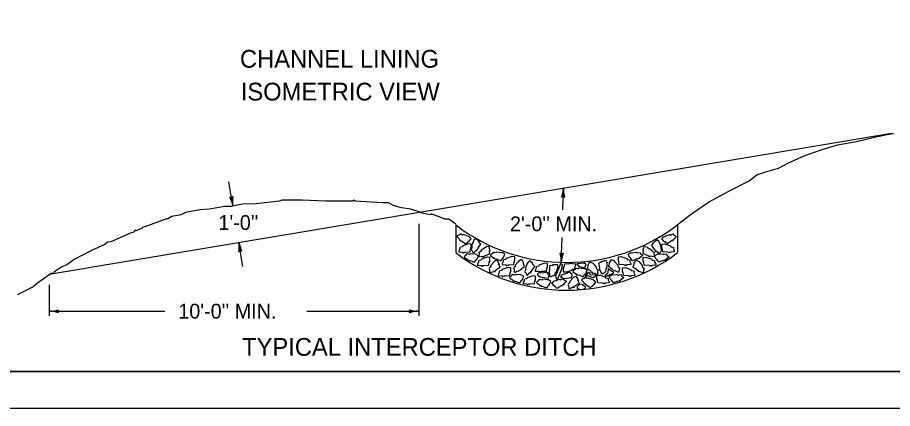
# Model space of a CAD drawing. Extents: x 997.6 to 1036.6, y 998.9 to 1022.7.
# Drawn here: x 1018.32 to 1030.16, y 1000 to 1005.28 of the extents above; entities that cross this region are included whole.
import ezdxf

# ---------------------------------------------------------------- set-up
doc = ezdxf.new("R2010")
doc.units = 0
for name, color, linetype in [('Level 1', 7, 'Continuous'), ('Level 10', 7, 'Continuous'), ('Level 11', 7, 'Continuous'), ('Level 14', 7, 'Continuous')]:
    doc.layers.add(name, color=color, linetype=linetype)

msp = doc.modelspace()

# ---------------------------------------------------------------- linework, layer by layer
at = {"layer": 'Level 1'}
for p, q in [((1018.75, 1001.814), (1030.146, 1003.721)), ((1021.234, 1002.737), (1021.18, 1003.061)), ((1025.699, 1002.683), (1025.708, 1002.978)), ((1023.75, 1002.495), (1023.75, 1001.25)), ((1024.25, 1002.481), (1024.25, 1002.106)), ((1027.25, 1002.481), (1027.25, 1002.106)), ((1025.679, 1001.975), (1025.689, 1002.31)), ((1021.371, 1001.92), (1021.317, 1002.244)), ((1018.75, 1001.672), (1018.75, 1001.25)), ((1018.75, 1001.314), (1020.313, 1001.314)), ((1022.238, 1001.314), (1023.75, 1001.314))]:
    msp.add_line(p, q, dxfattribs=at)
for points in [[(1027.248, 1002.483), (1027.441, 1002.63), (1027.671, 1002.786), (1027.946, 1002.936), (1028.219, 1003.074), (1028.323, 1003.156), (1028.461, 1003.202), (1028.617, 1003.245), (1028.752, 1003.319), (1028.966, 1003.414), (1029.195, 1003.493), (1029.416, 1003.56), (1029.673, 1003.606), (1029.936, 1003.668), (1030.157, 1003.714), (1030.169, 1003.717), (1030.175, 1003.717)], [(1024.25, 1002.49), (1024.158, 1002.557), (1024.103, 1002.557), (1024.048, 1002.582), (1023.919, 1002.631), (1023.913, 1002.618), (1023.79, 1002.637), (1023.784, 1002.649), (1023.644, 1002.692), (1023.515, 1002.71), (1023.405, 1002.741), (1023.343, 1002.778), (1023.258, 1002.778), (1022.89, 1002.802), (1022.866, 1002.814), (1022.854, 1002.802), (1022.499, 1002.802), (1022.486, 1002.802), (1022.174, 1002.814), (1021.898, 1002.814), (1021.862, 1002.802), (1021.549, 1002.765), (1021.366, 1002.759), (1021.213, 1002.729), (1021.127, 1002.729), (1020.919, 1002.692), (1020.79, 1002.686), (1020.594, 1002.649), (1020.533, 1002.618), (1020.411, 1002.594), (1020.355, 1002.563), (1020.337, 1002.563), (1020.043, 1002.453), (1020.006, 1002.447), (1020.006, 1002.435), (1019.927, 1002.398), (1019.915, 1002.41), (1019.89, 1002.38), (1019.86, 1002.374), (1019.584, 1002.251), (1019.541, 1002.245), (1019.504, 1002.214), (1019.321, 1002.135), (1019.088, 1002.012), (1018.99, 1001.939), (1018.923, 1001.914), (1018.812, 1001.841), (1018.812, 1001.829), (1018.776, 1001.822), (1018.592, 1001.694), (1018.531, 1001.645), (1018.317, 1001.535)], [(1024.315, 1002.363), (1024.301, 1002.345), (1024.274, 1002.334), (1024.265, 1002.324), (1024.3, 1002.289), (1024.297, 1002.279), (1024.304, 1002.274), (1024.31, 1002.28), (1024.318, 1002.262), (1024.33, 1002.263), (1024.384, 1002.224), (1024.41, 1002.248), (1024.42, 1002.246), (1024.413, 1002.252), (1024.429, 1002.256), (1024.46, 1002.294), (1024.435, 1002.32), (1024.423, 1002.325), (1024.357, 1002.351), (1024.345, 1002.343), (1024.322, 1002.357)], [(1027.184, 1002.363), (1027.199, 1002.345), (1027.226, 1002.334), (1027.234, 1002.324), (1027.2, 1002.289), (1027.202, 1002.279), (1027.195, 1002.274), (1027.19, 1002.28), (1027.182, 1002.262), (1027.169, 1002.263), (1027.116, 1002.224), (1027.09, 1002.248), (1027.08, 1002.246), (1027.087, 1002.252), (1027.071, 1002.256), (1027.04, 1002.294), (1027.064, 1002.32), (1027.077, 1002.325), (1027.142, 1002.351), (1027.155, 1002.343), (1027.178, 1002.357)], [(1024.305, 1002.178), (1024.305, 1002.156), (1024.292, 1002.13), (1024.292, 1002.116), (1024.34, 1002.112), (1024.345, 1002.103), (1024.354, 1002.103), (1024.354, 1002.112), (1024.371, 1002.103), (1024.38, 1002.112), (1024.447, 1002.116), (1024.451, 1002.152), (1024.46, 1002.156), (1024.451, 1002.156), (1024.46, 1002.17), (1024.46, 1002.218), (1024.425, 1002.223), (1024.411, 1002.218), (1024.345, 1002.196), (1024.34, 1002.183), (1024.314, 1002.178)], [(1024.452, 1002.154), (1024.469, 1002.139), (1024.481, 1002.112), (1024.491, 1002.104), (1024.526, 1002.138), (1024.535, 1002.136), (1024.541, 1002.143), (1024.534, 1002.148), (1024.553, 1002.156), (1024.552, 1002.169), (1024.591, 1002.222), (1024.567, 1002.249), (1024.569, 1002.258), (1024.563, 1002.251), (1024.559, 1002.267), (1024.521, 1002.298), (1024.495, 1002.274), (1024.49, 1002.261), (1024.464, 1002.196), (1024.472, 1002.184), (1024.458, 1002.161)], [(1024.561, 1002.111), (1024.567, 1002.09), (1024.561, 1002.061), (1024.564, 1002.048), (1024.613, 1002.056), (1024.619, 1002.049), (1024.628, 1002.051), (1024.625, 1002.059), (1024.645, 1002.056), (1024.651, 1002.066), (1024.714, 1002.088), (1024.709, 1002.123), (1024.717, 1002.13), (1024.708, 1002.127), (1024.713, 1002.143), (1024.701, 1002.19), (1024.665, 1002.185), (1024.654, 1002.177), (1024.595, 1002.138), (1024.594, 1002.124), (1024.57, 1002.113)], [(1026.939, 1002.111), (1026.933, 1002.09), (1026.939, 1002.061), (1026.935, 1002.048), (1026.887, 1002.056), (1026.881, 1002.049), (1026.872, 1002.051), (1026.874, 1002.059), (1026.855, 1002.056), (1026.849, 1002.066), (1026.785, 1002.088), (1026.79, 1002.123), (1026.783, 1002.13), (1026.792, 1002.127), (1026.786, 1002.143), (1026.799, 1002.19), (1026.834, 1002.185), (1026.846, 1002.177), (1026.905, 1002.138), (1026.905, 1002.124), (1026.93, 1002.113)], [(1027.041, 1002.139), (1027.024, 1002.124), (1027.012, 1002.097), (1027.002, 1002.089), (1026.967, 1002.123), (1026.958, 1002.121), (1026.952, 1002.127), (1026.959, 1002.133), (1026.94, 1002.141), (1026.941, 1002.153), (1026.902, 1002.207), (1026.926, 1002.233), (1026.924, 1002.243), (1026.93, 1002.236), (1026.934, 1002.252), (1026.972, 1002.283), (1026.998, 1002.259), (1027.003, 1002.246), (1027.029, 1002.181), (1027.021, 1002.168), (1027.035, 1002.145)], [(1027.195, 1002.178), (1027.195, 1002.156), (1027.208, 1002.13), (1027.208, 1002.116), (1027.159, 1002.112), (1027.155, 1002.103), (1027.146, 1002.103), (1027.146, 1002.112), (1027.128, 1002.103), (1027.119, 1002.112), (1027.053, 1002.116), (1027.049, 1002.152), (1027.04, 1002.156), (1027.049, 1002.156), (1027.04, 1002.17), (1027.04, 1002.218), (1027.075, 1002.223), (1027.088, 1002.218), (1027.155, 1002.196), (1027.159, 1002.183), (1027.186, 1002.178)], [(1024.401, 1002.092), (1024.392, 1002.072), (1024.368, 1002.054), (1024.363, 1002.042), (1024.405, 1002.017), (1024.405, 1002.007), (1024.413, 1002.003), (1024.417, 1002.011), (1024.429, 1001.996), (1024.441, 1002), (1024.503, 1001.976), (1024.522, 1002.006), (1024.532, 1002.006), (1024.524, 1002.01), (1024.538, 1002.019), (1024.558, 1002.063), (1024.528, 1002.082), (1024.514, 1002.083), (1024.445, 1002.091), (1024.435, 1002.081), (1024.409, 1002.088)], [(1024.76, 1002.112), (1024.75, 1002.092), (1024.727, 1002.074), (1024.722, 1002.062), (1024.764, 1002.037), (1024.764, 1002.027), (1024.772, 1002.023), (1024.776, 1002.031), (1024.788, 1002.016), (1024.8, 1002.02), (1024.862, 1001.996), (1024.881, 1002.026), (1024.891, 1002.026), (1024.883, 1002.03), (1024.897, 1002.039), (1024.917, 1002.083), (1024.887, 1002.102), (1024.873, 1002.103), (1024.804, 1002.111), (1024.794, 1002.101), (1024.768, 1002.108)], [(1026.74, 1002.112), (1026.749, 1002.092), (1026.773, 1002.074), (1026.778, 1002.062), (1026.736, 1002.037), (1026.736, 1002.027), (1026.727, 1002.023), (1026.724, 1002.031), (1026.711, 1002.016), (1026.7, 1002.02), (1026.638, 1001.996), (1026.618, 1002.026), (1026.609, 1002.026), (1026.617, 1002.03), (1026.603, 1002.039), (1026.582, 1002.083), (1026.613, 1002.102), (1026.627, 1002.103), (1026.696, 1002.111), (1026.706, 1002.101), (1026.732, 1002.108)], [(1027.099, 1002.092), (1027.108, 1002.072), (1027.131, 1002.054), (1027.137, 1002.042), (1027.095, 1002.017), (1027.094, 1002.007), (1027.086, 1002.003), (1027.083, 1002.011), (1027.07, 1001.996), (1027.059, 1002), (1026.996, 1001.976), (1026.977, 1002.006), (1026.968, 1002.006), (1026.976, 1002.01), (1026.962, 1002.019), (1026.941, 1002.063), (1026.972, 1002.082), (1026.985, 1002.083), (1027.055, 1002.091), (1027.065, 1002.081), (1027.091, 1002.088)], [(1024.557, 1001.999), (1024.557, 1001.977), (1024.544, 1001.95), (1024.544, 1001.937), (1024.593, 1001.933), (1024.597, 1001.924), (1024.606, 1001.924), (1024.606, 1001.933), (1024.624, 1001.924), (1024.633, 1001.933), (1024.699, 1001.937), (1024.704, 1001.972), (1024.713, 1001.977), (1024.704, 1001.977), (1024.713, 1001.99), (1024.713, 1002.039), (1024.677, 1002.043), (1024.664, 1002.039), (1024.597, 1002.017), (1024.593, 1002.003), (1024.566, 1001.999)], [(1024.697, 1001.892), (1024.708, 1001.873), (1024.709, 1001.843), (1024.716, 1001.832), (1024.76, 1001.852), (1024.769, 1001.847), (1024.776, 1001.851), (1024.772, 1001.859), (1024.792, 1001.86), (1024.795, 1001.872), (1024.85, 1001.909), (1024.836, 1001.942), (1024.842, 1001.95), (1024.834, 1001.946), (1024.835, 1001.962), (1024.811, 1002.004), (1024.778, 1001.99), (1024.769, 1001.98), (1024.722, 1001.928), (1024.725, 1001.914), (1024.704, 1001.897)], [(1024.894, 1002.008), (1024.894, 1001.986), (1024.881, 1001.959), (1024.881, 1001.946), (1024.93, 1001.941), (1024.934, 1001.933), (1024.943, 1001.933), (1024.943, 1001.941), (1024.961, 1001.933), (1024.969, 1001.941), (1025.036, 1001.946), (1025.04, 1001.981), (1025.049, 1001.986), (1025.04, 1001.986), (1025.049, 1001.999), (1025.049, 1002.048), (1025.014, 1002.052), (1025.001, 1002.048), (1024.934, 1002.026), (1024.93, 1002.012), (1024.903, 1002.008)], [(1025.029, 1001.899), (1025.04, 1001.88), (1025.041, 1001.85), (1025.048, 1001.838), (1025.093, 1001.859), (1025.101, 1001.854), (1025.108, 1001.858), (1025.104, 1001.866), (1025.124, 1001.867), (1025.127, 1001.879), (1025.183, 1001.916), (1025.169, 1001.949), (1025.174, 1001.957), (1025.166, 1001.953), (1025.167, 1001.969), (1025.143, 1002.011), (1025.11, 1001.997), (1025.101, 1001.987), (1025.054, 1001.934), (1025.057, 1001.92), (1025.036, 1001.903)], [(1025.181, 1001.852), (1025.198, 1001.837), (1025.21, 1001.81), (1025.22, 1001.802), (1025.255, 1001.836), (1025.265, 1001.834), (1025.27, 1001.84), (1025.263, 1001.846), (1025.282, 1001.854), (1025.281, 1001.866), (1025.32, 1001.92), (1025.296, 1001.946), (1025.298, 1001.956), (1025.292, 1001.949), (1025.288, 1001.965), (1025.25, 1001.996), (1025.224, 1001.972), (1025.219, 1001.959), (1025.193, 1001.894), (1025.201, 1001.881), (1025.187, 1001.858)], [(1025.337, 1001.919), (1025.337, 1001.897), (1025.324, 1001.87), (1025.324, 1001.857), (1025.373, 1001.853), (1025.377, 1001.844), (1025.386, 1001.844), (1025.386, 1001.853), (1025.404, 1001.844), (1025.413, 1001.853), (1025.479, 1001.857), (1025.484, 1001.892), (1025.493, 1001.897), (1025.484, 1001.897), (1025.493, 1001.91), (1025.493, 1001.959), (1025.457, 1001.963), (1025.444, 1001.959), (1025.377, 1001.937), (1025.373, 1001.923), (1025.346, 1001.919)], [(1025.646, 1001.894), (1025.602, 1001.786), (1025.612, 1001.745), (1025.632, 1001.752), (1025.688, 1001.887), (1025.697, 1001.938), (1025.668, 1001.958), (1025.643, 1001.887)], [(1025.862, 1001.888), (1025.862, 1001.91), (1025.875, 1001.937), (1025.875, 1001.95), (1025.826, 1001.954), (1025.822, 1001.963), (1025.813, 1001.963), (1025.813, 1001.954), (1025.795, 1001.963), (1025.786, 1001.954), (1025.72, 1001.95), (1025.715, 1001.914), (1025.706, 1001.91), (1025.715, 1001.91), (1025.706, 1001.897), (1025.706, 1001.848), (1025.742, 1001.844), (1025.755, 1001.848), (1025.822, 1001.87), (1025.826, 1001.883), (1025.853, 1001.888)], [(1025.991, 1001.962), (1025.89, 1001.952), (1025.915, 1001.917), (1025.996, 1001.906), (1026.016, 1001.947), (1025.991, 1001.962), (1025.979, 1001.962)], [(1026.18, 1001.87), (1026.169, 1001.851), (1026.168, 1001.821), (1026.161, 1001.81), (1026.117, 1001.83), (1026.108, 1001.825), (1026.101, 1001.829), (1026.105, 1001.837), (1026.085, 1001.838), (1026.082, 1001.85), (1026.027, 1001.887), (1026.041, 1001.92), (1026.035, 1001.929), (1026.043, 1001.924), (1026.042, 1001.94), (1026.066, 1001.982), (1026.099, 1001.968), (1026.108, 1001.958), (1026.155, 1001.906), (1026.152, 1001.892), (1026.173, 1001.875)], [(1026.283, 1001.844), (1026.262, 1001.839), (1026.24, 1001.819), (1026.227, 1001.816), (1026.21, 1001.861), (1026.2, 1001.863), (1026.198, 1001.872), (1026.207, 1001.874), (1026.193, 1001.889), (1026.2, 1001.9), (1026.187, 1001.965), (1026.22, 1001.979), (1026.222, 1001.988), (1026.224, 1001.98), (1026.235, 1001.992), (1026.282, 1002.004), (1026.295, 1001.972), (1026.294, 1001.958), (1026.29, 1001.888), (1026.278, 1001.88), (1026.281, 1001.853)], [(1026.471, 1001.899), (1026.46, 1001.88), (1026.458, 1001.85), (1026.452, 1001.838), (1026.407, 1001.859), (1026.399, 1001.854), (1026.391, 1001.858), (1026.396, 1001.866), (1026.376, 1001.867), (1026.373, 1001.879), (1026.317, 1001.916), (1026.331, 1001.949), (1026.326, 1001.957), (1026.333, 1001.953), (1026.332, 1001.969), (1026.357, 1002.011), (1026.39, 1001.997), (1026.399, 1001.987), (1026.446, 1001.934), (1026.443, 1001.92), (1026.463, 1001.903)], [(1026.606, 1002.008), (1026.606, 1001.986), (1026.619, 1001.959), (1026.619, 1001.946), (1026.57, 1001.941), (1026.566, 1001.933), (1026.557, 1001.933), (1026.557, 1001.941), (1026.539, 1001.933), (1026.53, 1001.941), (1026.464, 1001.946), (1026.459, 1001.981), (1026.451, 1001.986), (1026.459, 1001.986), (1026.451, 1001.999), (1026.451, 1002.048), (1026.486, 1002.052), (1026.499, 1002.048), (1026.566, 1002.026), (1026.57, 1002.012), (1026.597, 1002.008)], [(1026.803, 1001.892), (1026.792, 1001.873), (1026.791, 1001.843), (1026.784, 1001.832), (1026.739, 1001.852), (1026.731, 1001.847), (1026.724, 1001.851), (1026.728, 1001.859), (1026.708, 1001.86), (1026.705, 1001.872), (1026.649, 1001.909), (1026.663, 1001.942), (1026.658, 1001.95), (1026.665, 1001.946), (1026.665, 1001.962), (1026.689, 1002.004), (1026.722, 1001.99), (1026.731, 1001.98), (1026.778, 1001.928), (1026.775, 1001.914), (1026.796, 1001.897)], [(1026.942, 1001.999), (1026.942, 1001.977), (1026.956, 1001.95), (1026.956, 1001.937), (1026.907, 1001.933), (1026.902, 1001.924), (1026.894, 1001.924), (1026.894, 1001.933), (1026.876, 1001.924), (1026.867, 1001.933), (1026.8, 1001.937), (1026.796, 1001.972), (1026.787, 1001.977), (1026.796, 1001.977), (1026.787, 1001.99), (1026.787, 1002.039), (1026.823, 1002.043), (1026.836, 1002.039), (1026.902, 1002.017), (1026.907, 1002.003), (1026.933, 1001.999)], [(1024.839, 1001.859), (1024.839, 1001.837), (1024.826, 1001.811), (1024.826, 1001.797), (1024.874, 1001.793), (1024.879, 1001.784), (1024.888, 1001.784), (1024.888, 1001.793), (1024.905, 1001.784), (1024.914, 1001.793), (1024.981, 1001.797), (1024.985, 1001.833), (1024.994, 1001.837), (1024.985, 1001.837), (1024.994, 1001.851), (1024.994, 1001.899), (1024.958, 1001.904), (1024.945, 1001.899), (1024.879, 1001.877), (1024.874, 1001.864), (1024.848, 1001.859)], [(1025.443, 1001.831), (1025.372, 1001.827), (1025.351, 1001.812), (1025.392, 1001.777), (1025.5, 1001.761), (1025.513, 1001.802), (1025.483, 1001.841), (1025.448, 1001.831)], [(1025.588, 1001.791), (1025.566, 1001.791), (1025.539, 1001.778), (1025.526, 1001.778), (1025.522, 1001.827), (1025.513, 1001.831), (1025.513, 1001.84), (1025.522, 1001.84), (1025.513, 1001.858), (1025.522, 1001.867), (1025.526, 1001.933), (1025.561, 1001.938), (1025.566, 1001.946), (1025.566, 1001.938), (1025.579, 1001.946), (1025.628, 1001.946), (1025.632, 1001.911), (1025.628, 1001.898), (1025.606, 1001.831), (1025.592, 1001.827), (1025.588, 1001.8)], [(1025.75, 1001.823), (1025.682, 1001.801), (1025.667, 1001.782), (1025.715, 1001.758), (1025.823, 1001.771), (1025.826, 1001.814), (1025.786, 1001.843), (1025.755, 1001.824)], [(1025.874, 1001.896), (1025.864, 1001.876), (1025.841, 1001.858), (1025.836, 1001.846), (1025.878, 1001.821), (1025.878, 1001.811), (1025.886, 1001.807), (1025.89, 1001.815), (1025.902, 1001.8), (1025.914, 1001.804), (1025.976, 1001.78), (1025.995, 1001.81), (1026.005, 1001.81), (1025.997, 1001.814), (1026.011, 1001.823), (1026.031, 1001.867), (1026.001, 1001.886), (1025.987, 1001.887), (1025.917, 1001.895), (1025.908, 1001.885), (1025.882, 1001.892)], [(1026.05, 1001.841), (1026.07, 1001.812), (1026.136, 1001.805), (1026.136, 1001.785), (1026.108, 1001.766), (1026.04, 1001.79), (1026.006, 1001.777), (1026.047, 1001.841), (1026.05, 1001.836)], [(1026.315, 1001.871), (1026.305, 1001.82), (1026.268, 1001.797), (1026.283, 1001.785), (1026.313, 1001.797), (1026.389, 1001.831), (1026.313, 1001.886)], [(1026.661, 1001.859), (1026.661, 1001.837), (1026.674, 1001.811), (1026.674, 1001.797), (1026.625, 1001.793), (1026.621, 1001.784), (1026.612, 1001.784), (1026.612, 1001.793), (1026.594, 1001.784), (1026.586, 1001.793), (1026.519, 1001.797), (1026.515, 1001.833), (1026.506, 1001.837), (1026.515, 1001.837), (1026.506, 1001.851), (1026.506, 1001.899), (1026.541, 1001.904), (1026.555, 1001.899), (1026.621, 1001.877), (1026.625, 1001.864), (1026.652, 1001.859)], [(1025.015, 1001.813), (1025.005, 1001.793), (1024.982, 1001.775), (1024.976, 1001.763), (1025.019, 1001.738), (1025.019, 1001.728), (1025.027, 1001.724), (1025.031, 1001.732), (1025.043, 1001.717), (1025.055, 1001.721), (1025.117, 1001.697), (1025.136, 1001.727), (1025.146, 1001.727), (1025.138, 1001.731), (1025.151, 1001.74), (1025.172, 1001.784), (1025.142, 1001.803), (1025.128, 1001.804), (1025.058, 1001.812), (1025.048, 1001.802), (1025.023, 1001.809)], [(1025.175, 1001.749), (1025.175, 1001.726), (1025.162, 1001.7), (1025.162, 1001.687), (1025.211, 1001.682), (1025.215, 1001.673), (1025.224, 1001.673), (1025.224, 1001.682), (1025.242, 1001.673), (1025.251, 1001.682), (1025.317, 1001.687), (1025.322, 1001.722), (1025.331, 1001.726), (1025.322, 1001.726), (1025.331, 1001.74), (1025.331, 1001.789), (1025.295, 1001.793), (1025.282, 1001.789), (1025.215, 1001.766), (1025.211, 1001.753), (1025.184, 1001.749)], [(1025.381, 1001.746), (1025.372, 1001.726), (1025.348, 1001.708), (1025.343, 1001.696), (1025.385, 1001.671), (1025.385, 1001.661), (1025.393, 1001.658), (1025.397, 1001.666), (1025.409, 1001.65), (1025.421, 1001.654), (1025.483, 1001.63), (1025.502, 1001.661), (1025.512, 1001.661), (1025.504, 1001.665), (1025.518, 1001.673), (1025.538, 1001.717), (1025.508, 1001.736), (1025.494, 1001.738), (1025.425, 1001.746), (1025.415, 1001.735), (1025.389, 1001.743)], [(1025.701, 1001.756), (1025.714, 1001.738), (1025.741, 1001.725), (1025.748, 1001.714), (1025.712, 1001.682), (1025.713, 1001.672), (1025.706, 1001.667), (1025.701, 1001.674), (1025.692, 1001.656), (1025.679, 1001.658), (1025.623, 1001.623), (1025.598, 1001.649), (1025.589, 1001.647), (1025.596, 1001.652), (1025.581, 1001.658), (1025.552, 1001.697), (1025.578, 1001.721), (1025.592, 1001.726), (1025.659, 1001.747), (1025.67, 1001.739), (1025.694, 1001.751)], [(1025.766, 1001.677), (1025.777, 1001.658), (1025.779, 1001.628), (1025.785, 1001.617), (1025.83, 1001.637), (1025.838, 1001.632), (1025.846, 1001.636), (1025.841, 1001.644), (1025.861, 1001.645), (1025.864, 1001.657), (1025.92, 1001.694), (1025.906, 1001.727), (1025.911, 1001.735), (1025.904, 1001.731), (1025.905, 1001.747), (1025.88, 1001.789), (1025.847, 1001.775), (1025.838, 1001.765), (1025.791, 1001.712), (1025.794, 1001.698), (1025.774, 1001.681)], [(1026.001, 1001.774), (1025.987, 1001.757), (1025.96, 1001.745), (1025.951, 1001.735), (1025.986, 1001.7), (1025.983, 1001.69), (1025.99, 1001.685), (1025.996, 1001.692), (1026.004, 1001.673), (1026.016, 1001.675), (1026.07, 1001.635), (1026.096, 1001.659), (1026.106, 1001.657), (1026.099, 1001.663), (1026.115, 1001.667), (1026.146, 1001.705), (1026.121, 1001.731), (1026.109, 1001.736), (1026.043, 1001.762), (1026.031, 1001.754), (1026.008, 1001.768)], [(1026.314, 1001.759), (1026.314, 1001.737), (1026.327, 1001.71), (1026.327, 1001.697), (1026.279, 1001.692), (1026.274, 1001.683), (1026.265, 1001.683), (1026.265, 1001.692), (1026.248, 1001.683), (1026.239, 1001.692), (1026.172, 1001.697), (1026.168, 1001.732), (1026.159, 1001.737), (1026.168, 1001.737), (1026.159, 1001.75), (1026.159, 1001.799), (1026.194, 1001.803), (1026.208, 1001.799), (1026.274, 1001.776), (1026.279, 1001.763), (1026.305, 1001.759)], [(1026.485, 1001.813), (1026.495, 1001.793), (1026.518, 1001.775), (1026.523, 1001.763), (1026.481, 1001.738), (1026.481, 1001.728), (1026.473, 1001.724), (1026.469, 1001.732), (1026.457, 1001.717), (1026.445, 1001.721), (1026.383, 1001.697), (1026.364, 1001.727), (1026.354, 1001.727), (1026.362, 1001.731), (1026.348, 1001.74), (1026.328, 1001.784), (1026.358, 1001.803), (1026.372, 1001.804), (1026.441, 1001.812), (1026.451, 1001.802), (1026.477, 1001.809)], [(1025.971, 1001.665), (1025.956, 1001.679), (1025.925, 1001.674), (1025.895, 1001.643), (1025.893, 1001.62), (1025.94, 1001.609), (1025.994, 1001.615), (1026.011, 1001.633), (1025.971, 1001.665)]]:
    msp.add_lwpolyline(points, dxfattribs=at)
for centre, radius, start, end in [((1025.317, 1002.99), 0.391, 339.7016, 358.3483), ((1026.098, 1002.967), 0.391, 178.3545, 197.0232), ((1026.098, 1002.967), 0.391, 178.3422, 178.3545), ((1021.21, 1002.883), 0.0313, 238.2728, 320.3895), ((1020.849, 1002.672), 0.391, 9.4982, 28.167), ((1021.62, 1002.801), 0.391, 170.8453, 189.4921), ((1025.703, 1002.83), 0.0313, 47.1291, 129.2458), ((1020.849, 1002.672), 0.391, 9.486, 9.4982), ((1025.75, 1004.445), 2.472, 232.6381, 307.3619), ((1021.702, 1002.308), 0.391, 189.4982, 208.167), ((1020.931, 1002.179), 0.391, 350.8454, 9.4921), ((1021.702, 1002.308), 0.391, 189.486, 189.4982), ((1021.341, 1002.097), 0.0313, 58.2728, 140.3895), ((1025.75, 1004.07), 2.472, 232.6381, 307.4211), ((1025.683, 1002.123), 0.0313, 227.1291, 309.2458), ((1025.288, 1001.986), 0.391, 358.3545, 17.0232), ((1026.07, 1001.963), 0.391, 159.7016, 178.3483), ((1025.288, 1001.986), 0.391, 358.3422, 358.3545), ((1018.75, 1001.705), 0.391, 270, 288.6688), ((1018.75, 1000.923), 0.391, 71.3472, 89.9939), ((1018.75, 1001.705), 0.391, 269.9878, 270), ((1018.898, 1001.314), 0.0313, 138.7746, 220.8913), ((1023.601, 1001.314), 0.0313, 318.7746, 40.8913), ((1023.75, 1001.705), 0.391, 251.3472, 269.9939), ((1023.75, 1000.923), 0.391, 90, 108.6688), ((1023.75, 1000.923), 0.391, 89.9878, 90)]:
    msp.add_arc(centre, radius, start, end, dxfattribs=at)
at = {"layer": 'Level 10'}
msp.add_line((1035.5, 1000.5), (1007, 1000.5), dxfattribs=at)
at = {"layer": 'Level 11'}
msp.add_lwpolyline([(1007, 1000.5), (1035.5, 1000.5), (1035.5, 1021.5), (1007, 1021.5)], close=True, dxfattribs=at)
at = {"layer": 'Level 14'}
msp.add_line((1036, 1000), (1000, 1000), dxfattribs=at)

# ---------------------------------------------------------------- texts
at = {"layer": 'Level 1'}
for s, height, p in [('CHANNEL LINING', 0.24, (1021.331, 1004.604)), ('ISOMETRIC VIEW', 0.24, (1021.342, 1004.161)), ("1'-0''", 0.2, (1021.04, 1002.412)), ("2'-0'' MIN.", 0.2, (1024.985, 1002.395)), ("10'-0'' MIN.", 0.2, (1020.497, 1001.215)), ('TYPICAL INTERCEPTOR DITCH', 0.24, (1021.36, 1000.712))]:
    msp.add_text(s, height=height, dxfattribs=at).set_placement(p)

doc.saveas('drawing.dxf')
